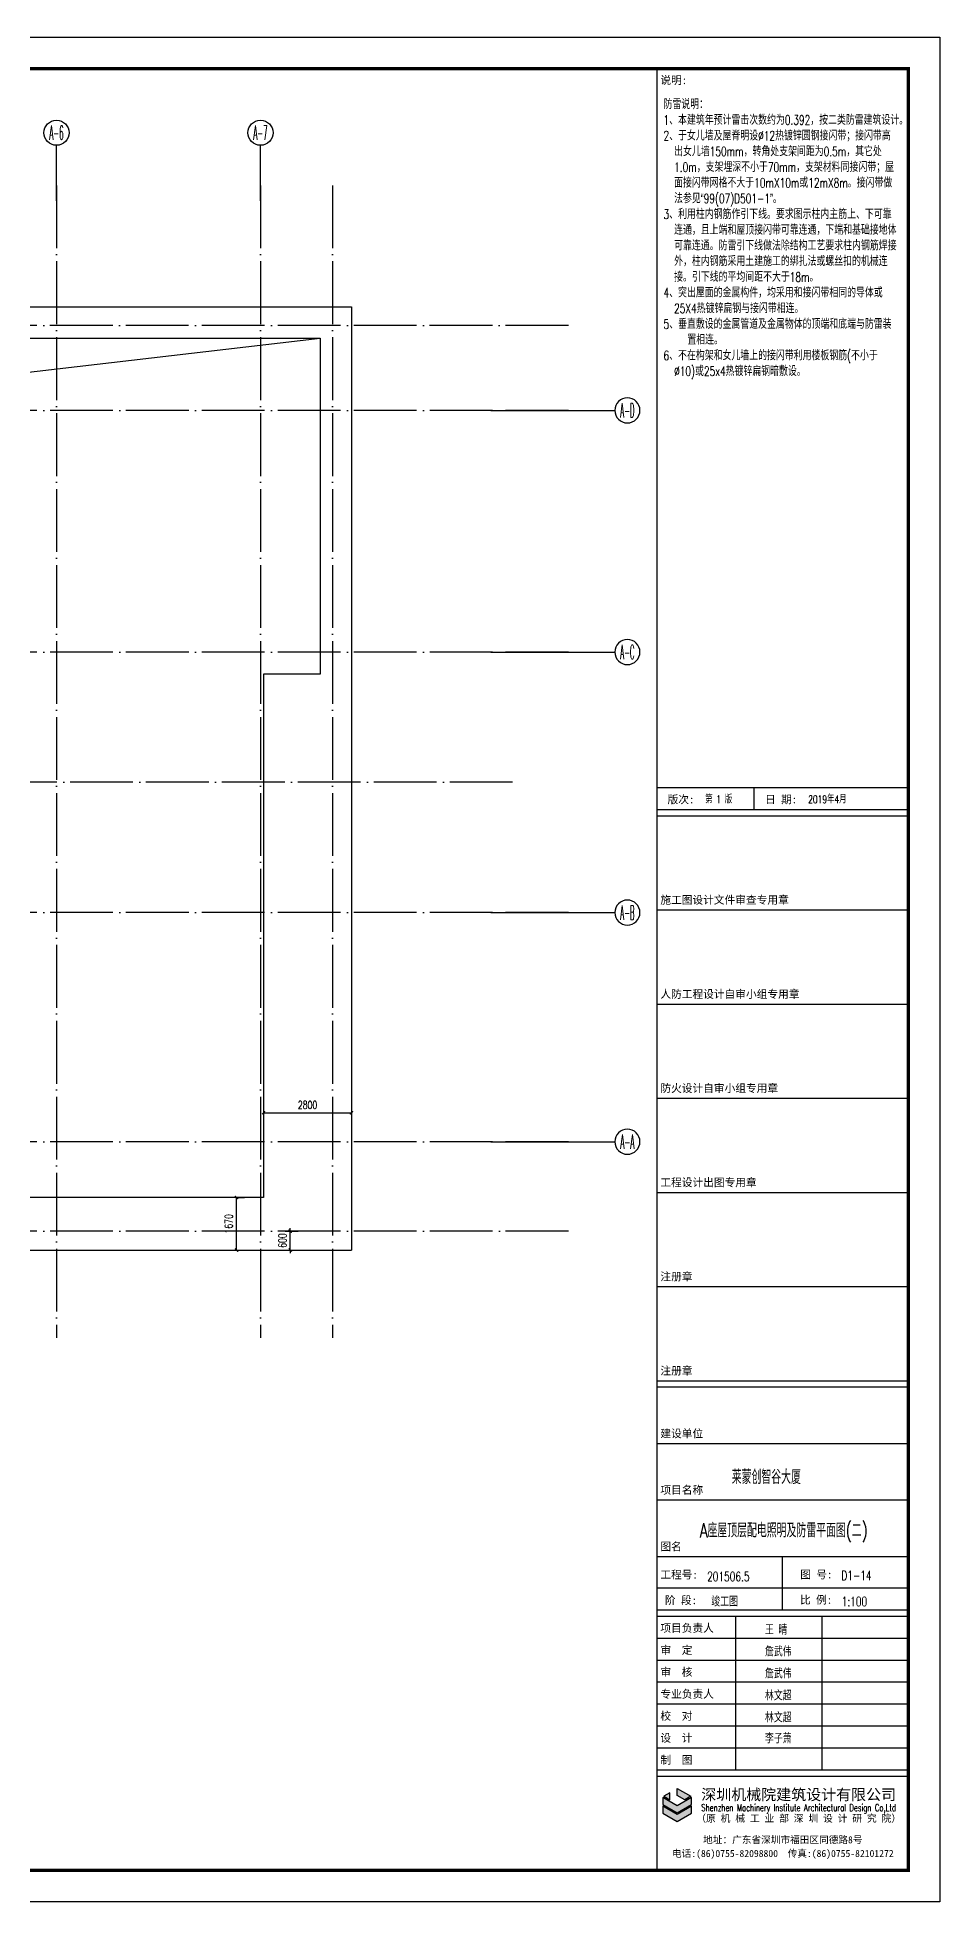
# Model space of a CAD drawing. Extents: x 1980812 to 2226895, y -554123 to 281606.
# Drawn here: x 2036154 to 2064912, y -554123 to -494723 of the extents above; entities that cross this region are included whole.
import ezdxf
from ezdxf.enums import TextEntityAlignment as Align

# ---------------------------------------------------------------- set-up
doc = ezdxf.new("R2010")
doc.units = 0
doc.header["$LTSCALE"] = 1000
doc.header["$MEASUREMENT"] = 0
doc.linetypes.add('DOTE', pattern=[2.42, 2, -0.2, 0.02, -0.2])
doc.layers.get('Defpoints').update_dxf_attribs({"color": 8})
for name, color, linetype in [('7', 7, 'Continuous'), ('AXIS', 7, 'Continuous'), ('AXIS_TEXT', 7, 'Continuous'), ('CURTWALL', 8, 'Continuous'), ('dote', 8, 'DOTE'), ('DQ2', 2, 'Continuous'), ('DQ7', 7, 'Continuous'), ('PUB_DIM', 8, 'Continuous'), ('TK', 1, 'Continuous'), ('WALL', 7, 'Continuous'), ('看线', 8, 'Continuous'), ('空线', 8, 'Continuous')]:
    doc.layers.add(name, color=color, linetype=linetype)
doc.styles.add('_TCH_AXIS', font='COMPLEX', dxfattribs={"bigfont": 'GBCBIG'})
doc.styles.add('_TCH_DIM_T3', font='SIMPLEX', dxfattribs={"width": 0.705882, "bigfont": 'GBCBIG'})
doc.styles.add('COMPLEX', font='COMPLEX')
doc.styles.add('D8', font='txtw.shx', dxfattribs={"width": 0.7, "bigfont": 'hztxtw.shx'})
doc.styles.add('HEITI', font='simplex.shx', dxfattribs={"width": 0.6, "bigfont": 'hztxt.shx'})
doc.styles.add('SONGTI', font='', dxfattribs={"width": 1.1})
doc.styles.get('SONGTI').set_extended_font_data('NSimSun')
doc.dimstyles.new('_TCH_ARCH&&100', dxfattribs={"dimtxt": 255, "dimasz": 100, "dimexe": 250, "dimexo": 300, "dimgap": 122.5, "dimtad": 1, "dimdec": 0, "dimzin": 0, "dimdsep": 46, "dimtxsty": '_TCH_DIM_T3', "dimblk": 'ARCHTICK', "dimcen": 0.09, "dimclrt": 7, "dimazin": 2, "dimtfac": 1, "dimtdec": 0, "dimtix": 1, "dimtmove": 2, "dimatfit": 3, "dimfxl": 0, "dimtolj": 1, "dimtzin": 0, "dimarcsym": 0})

# ---------------------------------------------------------------- blocks, each defined once
blk = doc.blocks.new('_AXISO')
blk.add_circle((0, 0), 0.5)
at = {"layer": 'AXIS_TEXT', "style": 'COMPLEX', "width": 1.041667}
blk.add_attdef('A', text='', height=0.56, dxfattribs=at).set_placement((-0.25, -0.28), (0.25, -0.28), align=Align.FIT)
blk = doc.blocks.new('A座塔楼')
at = {"layer": 'AXIS'}
for p, q in [((0, 29979), (0, 31745)), ((6500, 29979), (6500, 31745)), ((14900, 29979), (14900, 31745)), ((23300, 29979), (23300, 31745)), ((31700, 29979), (31700, 31745)), ((40100, 29979), (40100, 31745)), ((46600, 29979), (46600, 31745)), ((-6824, 23300), (-10655, 23300)), ((53944, 23300), (57893, 23300)), ((-6824, 15600), (-10655, 15600)), ((53944, 15600), (57893, 15600)), ((-6824, 7300), (-10655, 7300)), ((53944, 7300), (57893, 7300)), ((53944, 0), (57893, 0)), ((-6824, 0), (-10655, 0))]:
    blk.add_line(p, q, dxfattribs=at)
at = {"layer": 'dote'}
for p, q in [((-2800, 30469), (-2800, -6248)), ((0, 30469), (0, -6248)), ((6500, 30469), (6500, -6248)), ((14900, 30469), (14900, -6248)), ((23300, 30469), (23300, -6248)), ((31700, 30469), (31700, -6248)), ((35900, 30469), (35900, -5250)), ((40100, 30469), (40100, -6248)), ((46600, 30469), (46600, -6248)), ((48900, 30469), (48900, -6248)), ((10700, 29972), (10700, -5320)), ((19100, 17700), (19100, 30123)), ((27500, 17700), (27500, 30123)), ((56411, 26000), (-8456, 26000)), ((56413, 23300), (-8454, 23300)), ((56413, 15600), (-8454, 15600)), ((9046, 11450), (-6998, 11450)), ((54631, 11450), (37209, 11450)), ((56413, 7300), (-8454, 7300)), ((19100, 5200), (19100, -5320)), ((27500, 5200), (27500, -4850)), ((56413, 0), (-8454, 0)), ((56413, -2850), (-8454, -2850))]:
    blk.add_line(p, q, dxfattribs=at)
at = {"layer": 'AXIS'}
ref = blk.add_blockref('_AXISO', (0, 32145), dxfattribs=dict(at, xscale=800, yscale=800, zscale=800))
ref.add_attrib('A', 'A-1', dxfattribs={"layer": 'AXIS_TEXT', "height": 452.5, "style": '_TCH_AXIS', "width": 0.375}).set_placement((-226, 31919), (226, 31919), align=Align.FIT)
ref = blk.add_blockref('_AXISO', (6500, 32145), dxfattribs=dict(at, xscale=800, yscale=800, zscale=800))
ref.add_attrib('A', 'A-2', dxfattribs={"layer": 'AXIS_TEXT', "height": 452.5, "style": '_TCH_AXIS', "width": 0.344262}).set_placement((6274, 31919), (6726, 31919), align=Align.FIT)
ref = blk.add_blockref('_AXISO', (14900, 32145), dxfattribs=dict(at, xscale=800, yscale=800, zscale=800))
ref.add_attrib('A', 'A-3', dxfattribs={"layer": 'AXIS_TEXT', "height": 452.5, "style": '_TCH_AXIS', "width": 0.344262}).set_placement((14674, 31919), (15126, 31919), align=Align.FIT)
ref = blk.add_blockref('_AXISO', (23300, 32145), dxfattribs=dict(at, xscale=800, yscale=800, zscale=800))
ref.add_attrib('A', 'A-4', dxfattribs={"layer": 'AXIS_TEXT', "height": 452.5, "style": '_TCH_AXIS', "width": 0.333333}).set_placement((23074, 31919), (23526, 31919), align=Align.FIT)
ref = blk.add_blockref('_AXISO', (31700, 32145), dxfattribs=dict(at, xscale=800, yscale=800, zscale=800))
ref.add_attrib('A', 'A-5', dxfattribs={"layer": 'AXIS_TEXT', "height": 452.5, "style": '_TCH_AXIS', "width": 0.344262}).set_placement((31474, 31919), (31926, 31919), align=Align.FIT)
ref = blk.add_blockref('_AXISO', (40100, 32145), dxfattribs=dict(at, xscale=800, yscale=800, zscale=800))
ref.add_attrib('A', 'A-6', dxfattribs={"layer": 'AXIS_TEXT', "height": 452.5, "style": '_TCH_AXIS', "width": 0.344262}).set_placement((39874, 31919), (40326, 31919), align=Align.FIT)
ref = blk.add_blockref('_AXISO', (46600, 32145), dxfattribs=dict(at, xscale=800, yscale=800, zscale=800))
ref.add_attrib('A', 'A-7', dxfattribs={"layer": 'AXIS_TEXT', "height": 452.5, "style": '_TCH_AXIS', "width": 0.344262}).set_placement((46374, 31919), (46826, 31919), align=Align.FIT)
ref = blk.add_blockref('_AXISO', (-11055, 23300), dxfattribs=dict(at, xscale=800, yscale=800, zscale=800))
ref.add_attrib('A', 'A-D', dxfattribs={"layer": 'AXIS_TEXT', "height": 452.5, "style": '_TCH_AXIS', "width": 0.328125}).set_placement((-11281, 23074), (-10828, 23074), align=Align.FIT)
ref = blk.add_blockref('_AXISO', (58293, 23300), dxfattribs=dict(at, xscale=-800, yscale=800, zscale=800))
ref.add_attrib('A', 'A-D', dxfattribs={"layer": 'AXIS_TEXT', "height": 452.5, "style": '_TCH_AXIS', "width": 0.328125}).set_placement((58066, 23074), (58519, 23074), align=Align.FIT)
ref = blk.add_blockref('_AXISO', (-11055, 15600), dxfattribs=dict(at, xscale=800, yscale=800, zscale=800))
ref.add_attrib('A', 'A-C', dxfattribs={"layer": 'AXIS_TEXT', "height": 452.5, "style": '_TCH_AXIS', "width": 0.33871}).set_placement((-11281, 15374), (-10828, 15374), align=Align.FIT)
ref = blk.add_blockref('_AXISO', (58293, 15600), dxfattribs=dict(at, xscale=-800, yscale=800, zscale=800))
ref.add_attrib('A', 'A-C', dxfattribs={"layer": 'AXIS_TEXT', "height": 452.5, "style": '_TCH_AXIS', "width": 0.33871}).set_placement((58066, 15374), (58519, 15374), align=Align.FIT)
ref = blk.add_blockref('_AXISO', (-11055, 7300), dxfattribs=dict(at, xscale=800, yscale=800, zscale=800))
ref.add_attrib('A', 'A-B', dxfattribs={"layer": 'AXIS_TEXT', "height": 452.5, "style": '_TCH_AXIS', "width": 0.328125}).set_placement((-11281, 7074), (-10828, 7074), align=Align.FIT)
ref = blk.add_blockref('_AXISO', (58293, 7300), dxfattribs=dict(at, xscale=-800, yscale=800, zscale=800))
ref.add_attrib('A', 'A-B', dxfattribs={"layer": 'AXIS_TEXT', "height": 452.5, "style": '_TCH_AXIS', "width": 0.328125}).set_placement((58066, 7074), (58519, 7074), align=Align.FIT)
ref = blk.add_blockref('_AXISO', (-11055, 0), dxfattribs=dict(at, xscale=800, yscale=800, zscale=800))
ref.add_attrib('A', 'A-A', dxfattribs={"layer": 'AXIS_TEXT', "height": 452.5, "style": '_TCH_AXIS', "width": 0.323077}).set_placement((-11281, -226), (-10828, -226), align=Align.FIT)
ref = blk.add_blockref('_AXISO', (58293, 0), dxfattribs=dict(at, xscale=-800, yscale=800, zscale=800))
ref.add_attrib('A', 'A-A', dxfattribs={"layer": 'AXIS_TEXT', "height": 452.5, "style": '_TCH_AXIS', "width": 0.323077}).set_placement((58066, -226), (58519, -226), align=Align.FIT)
blk = doc.blocks.new('_ArchTick')
at = {"color": 0, "linetype": 'ByBlock', "const_width": 0.4}
blk.add_lwpolyline([(-0.5, -0.5), (0.5, 0.5)], dxfattribs=at)
blk = doc.blocks.new('*D219')
at = {"layer": 'Defpoints', "color": 0, "transparency": 16777216}
for p in [(2042208, -531690), (2042504, -531690), (2042208, -533360)]:
    blk.add_point(p, dxfattribs=at)
at = {"layer": 'PUB_DIM', "color": 0, "lineweight": -2, "transparency": 16777216}
for p, q in [((2042504, -533360), (2042504, -531690)), ((2042508, -531690), (2042754, -531690)), ((2042508, -533360), (2042754, -533360))]:
    blk.add_line(p, q, dxfattribs=at)
at = {"layer": 'PUB_DIM', "color": 0, "lineweight": -2, "transparency": 16777216, "xscale": 100, "yscale": 100, "zscale": 100}
for p, rotation in [((2042504, -531690), 90), ((2042504, -533360), 270)]:
    blk.add_blockref('_ArchTick', p, dxfattribs=dict(at, rotation=rotation))
at = {"layer": 'PUB_DIM', "color": 7, "transparency": 16777216, "insert": (2042254, -532525), "char_height": 255, "attachment_point": 5, "rotation": 90, "style": '_TCH_DIM_T3'}
blk.add_mtext('\\A1;1670', dxfattribs=at)
blk = doc.blocks.new('*D220')
at = {"layer": 'Defpoints', "color": 0, "transparency": 16777216}
for p in [(2043367, -528591), (2046167, -528591), (2046167, -528989)]:
    blk.add_point(p, dxfattribs=at)
at = {"layer": 'PUB_DIM', "color": 0, "lineweight": -2, "transparency": 16777216}
for p, q in [((2043367, -528891), (2043367, -529239)), ((2043367, -528989), (2046167, -528989)), ((2046167, -528891), (2046167, -529239))]:
    blk.add_line(p, q, dxfattribs=at)
at = {"layer": 'PUB_DIM', "color": 0, "lineweight": -2, "transparency": 16777216, "xscale": 100, "yscale": 100, "zscale": 100, "rotation": 180}
blk.add_blockref('_ArchTick', (2043367, -528989), dxfattribs=at)
at = {"layer": 'PUB_DIM', "color": 0, "lineweight": -2, "transparency": 16777216, "xscale": 100, "yscale": 100, "zscale": 100}
blk.add_blockref('_ArchTick', (2046167, -528989), dxfattribs=at)
at = {"layer": 'PUB_DIM', "color": 7, "transparency": 16777216, "insert": (2044767, -528739), "char_height": 255, "attachment_point": 5, "style": '_TCH_DIM_T3'}
blk.add_mtext('\\A1;2800', dxfattribs=at)
blk = doc.blocks.new('*D223')
at = {"layer": 'Defpoints', "color": 0, "transparency": 16777216}
for p in [(2043751, -532760), (2044216, -532760), (2043751, -533360)]:
    blk.add_point(p, dxfattribs=at)
at = {"layer": 'PUB_DIM', "color": 0, "lineweight": -2, "transparency": 16777216}
for p, q in [((2044051, -532760), (2044466, -532760)), ((2044216, -532760), (2044216, -532660)), ((2044216, -533360), (2044216, -532760)), ((2044051, -533360), (2044466, -533360)), ((2044216, -533360), (2044216, -533460))]:
    blk.add_line(p, q, dxfattribs=at)
at = {"layer": 'PUB_DIM', "color": 0, "lineweight": -2, "transparency": 16777216, "xscale": 100, "yscale": 100, "zscale": 100}
for p, rotation in [((2044216, -532760), 270), ((2044216, -533360), 90)]:
    blk.add_blockref('_ArchTick', p, dxfattribs=dict(at, rotation=rotation))
at = {"layer": 'PUB_DIM', "color": 7, "transparency": 16777216, "insert": (2043966, -533060), "char_height": 255, "attachment_point": 5, "rotation": 90, "style": '_TCH_DIM_T3'}
blk.add_mtext('\\A1;600', dxfattribs=at)
blk = doc.blocks.new('tu kuang A1 A')
at = {"layer": 'TK'}
h = blk.add_hatch(color=256, dxfattribs=at)
h.paths.add_polyline_path([(75976, 3247), (75738, 3384), (75738, 3611), (76172, 3360)])
h.paths.add_polyline_path([(75303, 3360), (75499, 3247), (75499, 3473)])
h.paths.add_polyline_path([(75280, 3095), (75738, 2831), (76195, 3095), (76195, 3321), (75738, 3057), (75280, 3321)])
h.paths.add_polyline_path([(75738, 2553), (76195, 2817), (76195, 3043), (75738, 2779), (75280, 3043), (75280, 2817)])
for p, q in [((75100, 1000), (75100, 58400)), ((83100, 1000), (83100, 58400)), ((75100, 35500), (83100, 35500)), ((78187, 34800), (78187, 35500)), ((75100, 34800), (83100, 34800)), ((75100, 34600), (83100, 34600)), ((75100, 31600), (83100, 31600)), ((75100, 28600), (83100, 28600)), ((75100, 25600), (83100, 25600)), ((75100, 22600), (83100, 22600)), ((75100, 19600), (83100, 19600)), ((75100, 16600), (83100, 16600)), ((75100, 16400), (83100, 16400)), ((75100, 16400), (83100, 16400)), ((75100, 16400), (83100, 16400)), ((75100, 16400), (83100, 16400)), ((75100, 16400), (83100, 16400)), ((75100, 14600), (83100, 14600)), ((75100, 14600), (83100, 14600)), ((75100, 14600), (83100, 14600)), ((75100, 14600), (83100, 14600)), ((75100, 14600), (83100, 14600)), ((75100, 12800), (83100, 12800)), ((75100, 11000), (83100, 11000)), ((79087, 9286), (79087, 11000)), ((75100, 10000), (83100, 10000)), ((75100, 9300), (83100, 9300)), ((75100, 9300), (83100, 9300)), ((75100, 9300), (83100, 9300)), ((75100, 9100), (83100, 9100)), ((77600, 4200), (77600, 9100)), ((80350, 4200), (80350, 9100)), ((75100, 8400), (83100, 8400)), ((75100, 7700), (83100, 7700)), ((75100, 7000), (83100, 7000)), ((75100, 6300), (83100, 6300)), ((75100, 5600), (83100, 5600)), ((75100, 4900), (83100, 4900)), ((75100, 4200), (83100, 4200)), ((75100, 4000), (83100, 4000)), ((83100, 1000), (75100, 1000))]:
    blk.add_line(p, q, dxfattribs=at)
for points in [[(0, 59400), (84100, 59400), (84100, 0), (0, 0)], [(75976, 3247), (75738, 3384), (75738, 3611), (76172, 3360)], [(75280, 3095), (75738, 2831), (76195, 3095), (76195, 3321), (75738, 3057), (75280, 3321)], [(75738, 2553), (76195, 2817), (76195, 3043), (75738, 2779), (75280, 3043), (75280, 2817)], [(75303, 3360), (75499, 3247), (75499, 3473)]]:
    blk.add_lwpolyline(points, close=True, dxfattribs=at)
at = {"layer": 'TK', "const_width": 100}
blk.add_lwpolyline([(83100, 1000), (83100, 58400), (2500, 58400), (2500, 1000)], close=True, dxfattribs=at)
at = {"layer": '7', "style": 'D8', "width": 0.7}
for s, height, p in [('第 1 版', 250, (76625, 34995)), ('2019年4月', 250, (79909, 34997)), ('201506.5', 300, (76689, 10210)), ('竣工图', 300, (76820, 9408)), ('1:100', 300, (80977, 9415)), ('王 晴', 300, (78530, 8510)), ('詹武伟', 300, (78530, 7816)), ('詹武伟', 300, (78530, 7116)), ('林文超', 300, (78530, 6414)), ('林文超', 300, (78530, 5714)), ('李子萧', 300, (78530, 5048))]:
    blk.add_text(s, height=height, dxfattribs=at).set_placement(p)
at = {"layer": '7', "color": 1, "style": 'D8', "width": 0.7}
blk.add_text('莱蒙创智谷大厦', height=450, dxfattribs=at).set_placement((77472, 13307))
at = {"layer": 'TK', "style": 'SONGTI'}
for s, p in [('说明:', (75198, 57909)), ('版次:', (75428, 34992)), ('日 期:', (78532, 34992)), ('施工图设计文件审查专用章', (75198, 31792)), ('人防工程设计自审小组专用章', (75198, 28792)), ('防火设计自审小组专用章', (75198, 25792)), ('工程设计出图专用章', (75198, 22792)), ('注册章', (75198, 19792)), ('注册章', (75198, 16792)), ('建设单位', (75198, 14792)), ('项目名称', (75198, 12992)), ('图名', (75198, 11192)), ('工程号:', (75198, 10294)), ('比 例:', (79649, 9492)), ('项目负责人', (75198, 8592)), ('审  定', (75198, 7892)), ('审  核', (75198, 7192)), ('专业负责人', (75198, 6492)), ('校  对', (75198, 5792)), ('设  计', (75198, 5092)), ('制  图', (75198, 4392))]:
    blk.add_text(s, height=250, dxfattribs=at).set_placement(p)
for s, p in [('图 号:', (80166, 10425)), ('阶 段:', (75853, 9606))]:
    blk.add_text(s, height=250, dxfattribs=at).set_placement(p, align=Align.MIDDLE_CENTER)
for s, height, p in [('深圳机械院建筑设计有限公司', 350, (79605, 3238)), ('（原 机 械 工 业 部 深 圳 设 计 研 究 院）', 228, (79605, 2543)), ('地址：广东省深圳市福田区同德路8号', 225.62, (79100, 1860)), ('电话:(86)0755-82098800  传真:(86)0755-82101272', 225.62, (79100, 1424))]:
    blk.add_text(s, height=height, dxfattribs=at).set_placement(p, align=Align.CENTER)
at = {"layer": 'TK', "style": 'HEITI', "width": 0.7}
blk.add_text('Shenzhen Machinery Institute Architectural Design Co,Ltd', height=229, dxfattribs=at).set_placement((79605, 2884), align=Align.CENTER)

msp = doc.modelspace()

# ---------------------------------------------------------------- linework, layer by layer
at = {"layer": 'CURTWALL'}
msp.add_line((2011216.5, -504309.9), (2045166.5, -504309.9), dxfattribs=at)
at = {"layer": '看线', "color": 2}
for p, q in [((2010616.5, -503309.9), (2046166.5, -503309.9)), ((2046166.5, -503309.9), (2046166.5, -515409.9)), ((2045166.5, -504309.9), (2045166.5, -515009.9)), ((2045166.5, -515009.9), (2043366.5, -515009.9)), ((2046166.5, -515409.9), (2046166.5, -533359.9)), ((2031416.5, -533359.9), (2046166.5, -533359.9))]:
    msp.add_line(p, q, dxfattribs=at)
msp.add_lwpolyline([(2043366.5, -515009.9), (2043366.5, -531689.9), (2032216.5, -531689.9), (2032216.5, -530889.9), (2028716.5, -530889.9), (2028716.5, -532359.9), (1994266.5, -532359.9)], dxfattribs=at)
at = {"layer": '空线'}
msp.add_lwpolyline([(1994266.5, -532359.9), (2001517.3, -509399.7), (2045166.5, -504309.9)], dxfattribs=at)

# ---------------------------------------------------------------- block references
at = {"layer": 'DQ2'}
msp.add_blockref('tu kuang A1 A', (1980812.3, -554123.1), dxfattribs=at)
at = {"layer": 'WALL'}
msp.add_blockref('A座塔楼', (1996666.5, -529909.9), dxfattribs=at)

# ---------------------------------------------------------------- texts
at = {"layer": '7', "style": 'D8', "width": 0.7}
msp.add_text('D1-14', height=300, dxfattribs=at).set_placement((2061776.8, -543882.2))
at = {"layer": 'DQ7', "color": 1, "style": 'D8', "width": 0.7}
msp.add_text('A座屋顶层配电照明及防雷平面图(二)', height=450, dxfattribs=at).set_placement((2059940.3, -542516), align=Align.CENTER)
at = {"layer": 'DQ7', "insert": (2056110.6, -496708.8), "char_height": 300, "width": 7430.861, "attachment_point": 1, "style": 'D8'}
msp.add_mtext('\\pi-759.39,l759.39;防雷说明：\\P1、本建筑年预计雷击次数约为0.392，按二类防雷建筑设计。\\P\\pi-337.5,l337.5;2、于女儿墙及屋脊明设∅12热镀锌圆钢接闪带；接闪带高出女儿墙150mm，转角处支架间距为0.5m，其它处1.0m，支架埋深不小于70mm，支架材料同接闪带；屋面接闪带网格不大于10mX10m或12mX8m。接闪带做法参见“99(07)D501-1”。 \\P3、利用柱内钢筋作引下线。要求图示柱内主筋上、下可靠连通，且上端和屋顶接闪带可靠连通，下端和基础接地体可靠连通。防雷引下线做法除结构工艺要求柱内钢筋焊接外，柱内钢筋采用土建施工的绑扎法或螺丝扣的机械连接。引下线的平均间距不大于18m。 \\P4、突出屋面的金属构件，均采用和接闪带相同的导体或25X4热镀锌扁钢与接闪带相连。\\P\\pi-759.39,l759.39;5、垂直敷设的金属管道及金属物体的顶端和底端与防雷装置相连。\\P\\pi-337.5,l337.5;6、不在构架和女儿墙上的接闪带利用楼板钢筋(不小于∅10)或25x4热镀锌扁钢暗敷设。\\P\\pi-759.39,l759.39; \\P\\P ', dxfattribs=at)

# ---------------------------------------------------------------- dimensions: what is measured, and where the dimension line sits
at = {"layer": 'PUB_DIM'}
for p1, p2, distance, picture, middle in [((2043366.5, -528591), (2046166.5, -528591), -398, '*D220', (2044766.5, -528739)), ((2042207.5, -533359.9), (2042207.5, -531689.9), -297, '*D219', (2042254.5, -532524.9)), ((2043751.5, -533359.9), (2043751.5, -532759.9), -464, '*D223', (2043965.5, -533059.9))]:
    dim = msp.add_aligned_dim(p1=p1, p2=p2, distance=distance, dimstyle='_TCH_ARCH&&100', dxfattribs=at)
    dim.commit()
    dim.dimension.update_dxf_attribs({"geometry": picture, "text_midpoint": middle})

doc.saveas('drawing.dxf')
